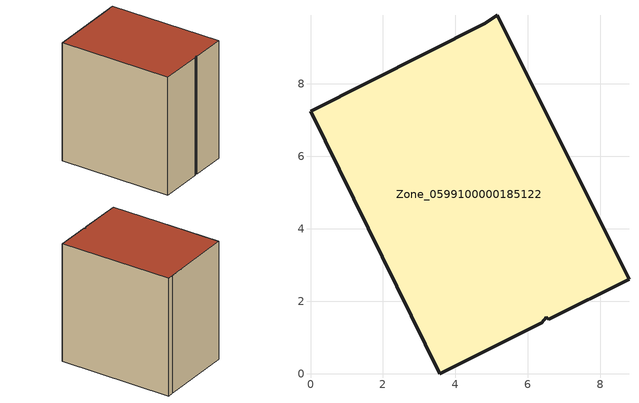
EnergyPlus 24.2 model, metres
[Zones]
Zone_0599100000185122
 floor ground (C_G): 0,7.24 4.79,9.66 5.16,9.89 8.79,2.6 6.58,1.5 6.5,1.56 6.39,1.4 3.57,0 z2.85
 wall outside (C_F): 4.79,9.66 0,7.24 3.57,0 6.39,1.4 6.5,1.56 6.58,1.5 8.79,2.6 5.16,9.89 4.79,9.66 z2.85:11.37
 roof outside (C_R): 6.5,1.56 6.58,1.5 8.79,2.6 5.16,9.89 4.79,9.66 0,7.24 3.57,0 6.39,1.4 z11.37
[BUILDING]
Pand.0599100000185122: North Axis=0; Terrain=City; Loads Convergence Tolerance Value=0.04; Temperature Convergence Tolerance Value=0.4; Solar Distribution=FullExterior; Maximum Number of Warmup Days=25; Minimum Number of Warmup Days=1
[Site:Location]
Rotterdam.The.Hague.AP_ZH_NLD Design_Conditions: Latitude=51.96; Longitude=4.45; Time Zone=1; Elevation=-4.5
[SITE:GROUNDTEMPERATURE:BUILDINGSURFACE]
18, 18, 18, 18, 18, 18, 18, 18, 18, 18, 18, 18
[MATERIAL] Thermal Absorptance=0.9; Solar Absorptance=0.7; Visible Absorptance=0.7
Name | Roughness | Thickness | Conductivity | Density | Specific Heat
G.TI.1946 | MediumSmooth | 0.15 | 1 | 540 | 1210
F.TI.1946 | Rough | 0.3 | 0.857143 | 1920 | 840
R.TI.1946 | MediumRough | 0.2 | 0.1 | 1500 | 1000
[CONSTRUCTION]
C_G: G.TI.1946
C_F: F.TI.1946
C_R: R.TI.1946
[ZONE]
Zone_0599100000185122: Type=1; Multiplier=1; Ceiling Height=Autocalculate; Volume=Autocalculate; Floor Area=autocalculate; Part of Total Floor Area=Yes
[ZONEINFILTRATION:DESIGNFLOWRATE]
Infil_Zone_0599100000185122: Zone or ZoneList or Space or SpaceList=Zone_0599100000185122; Schedule=AlwaysOn; Design Flow Rate Calculation Method=Flow/Area; Flow Rate per Floor Area=0.003; Constant Term Coefficient=1; Temperature Term Coefficient=0; Velocity Term Coefficient=0; Velocity Squared Term Coefficient=0
[HVACTEMPLATE:ZONE:IDEALLOADSAIRSYSTEM]
Zone_0599100000185122: Maximum Heating Supply Air Temperature=50; Minimum Cooling Supply Air Temperature=13; Maximum Heating Supply Air Humidity Ratio=0.0156; Minimum Cooling Supply Air Humidity Ratio=0.0077; Heating Limit=NoLimit; Cooling Limit=NoLimit; Dehumidification Control Type=ConstantSensibleHeatRatio; Cooling Sensible Heat Ratio=0.7; Dehumidification Setpoint=60; Humidification Control Type=None; Humidification Setpoint=30; Outdoor Air Method=None; Outdoor Air Flow Rate per Person=0.00944; Outdoor Air Flow Rate per Zone Floor Area=0; Outdoor Air Flow Rate per Zone=0; Demand Controlled Ventilation Type=None; Outdoor Air Economizer Type=NoEconomizer; Heat Recovery Type=None; Sensible Heat Recovery Effectiveness=0.7; Latent Heat Recovery Effectiveness=0.65
[ZONECONTROL:THERMOSTAT]
ThermostatControl_Zone_0599100000185122: Zone or ZoneList=Zone_0599100000185122; Control Type Schedule=DualSetpointControlType; Control 1=Thermostat_Zone_0599100000185122; Temperature Difference Between Cutout And Setpoint=0
[THERMOSTATSETPOINT:DUALSETPOINT]
Thermostat_Zone_0599100000185122: Heating Setpoint Temperature Schedule=HeatingSetpoint_Zone_0599100000185122; Cooling Setpoint Temperature Schedule=CoolingSetpoint_Zone_0599100000185122
[SCHEDULE:COMPACT]
HeatingSetpoint_Zone_0599100000185122: Through: 12/31, For: AllDays, Until: 24:00, 21
CoolingSetpoint_Zone_0599100000185122: Through: 12/31, For: AllDays, Until: 24:00, 24
DualSetpointControlType: Through: 12/31, For: AllDays, Until: 24:00, 4
AlwaysOn: Through: 12/31, For: AllDays, Until: 24:00, 1
